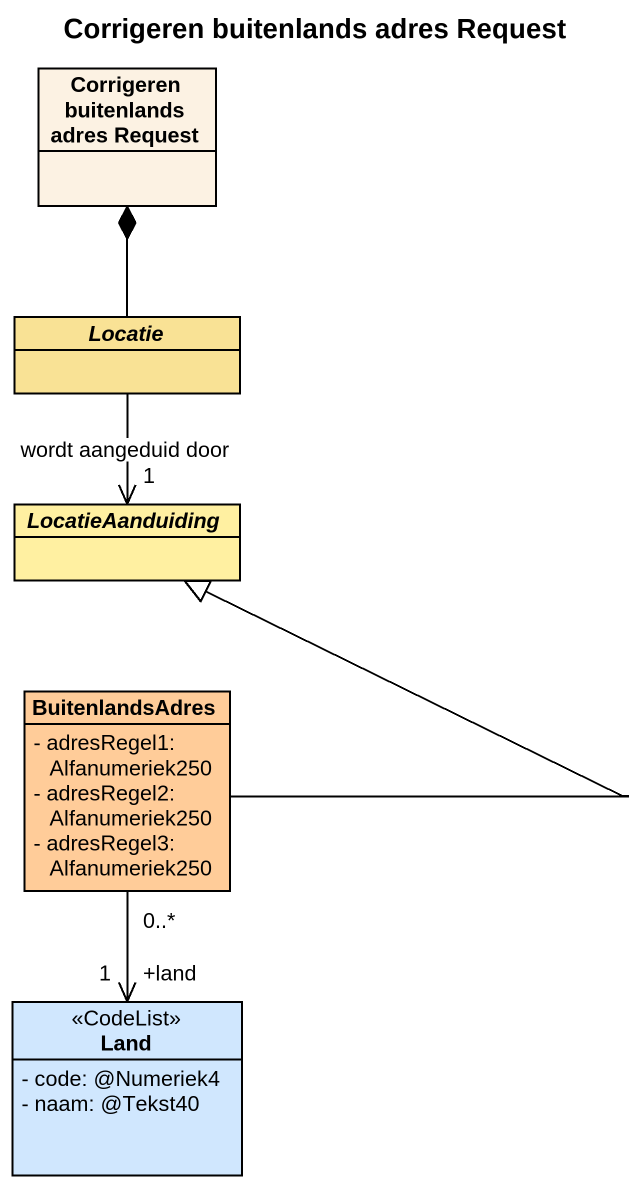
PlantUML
@startuml
title Corrigeren buitenlands adres Request
hide circle
hide empty members
skinparam classAttributeIconSize 0
class "Corrigeren buitenlands adres Request" as Corrigeren_buitenlands
abstract class Locatie #F9E295
abstract class LocatieAanduiding #FFF0A1
class BuitenlandsAdres #FFCC99 {
  - adresRegel1: Alfanumeriek250
  - adresRegel2: Alfanumeriek250
  - adresRegel3: Alfanumeriek250
}
class Land <<CodeList>> #D0E7FE {
  - code: @Numeriek4
  - naam: @Tekst40
}
Locatie -up-* Corrigeren_buitenlands
Locatie --> "1" LocatieAanduiding : wordt aangeduid door
BuitenlandsAdres -up-|> LocatieAanduiding
BuitenlandsAdres "0..*" --> "+land\n1" Land
@enduml
